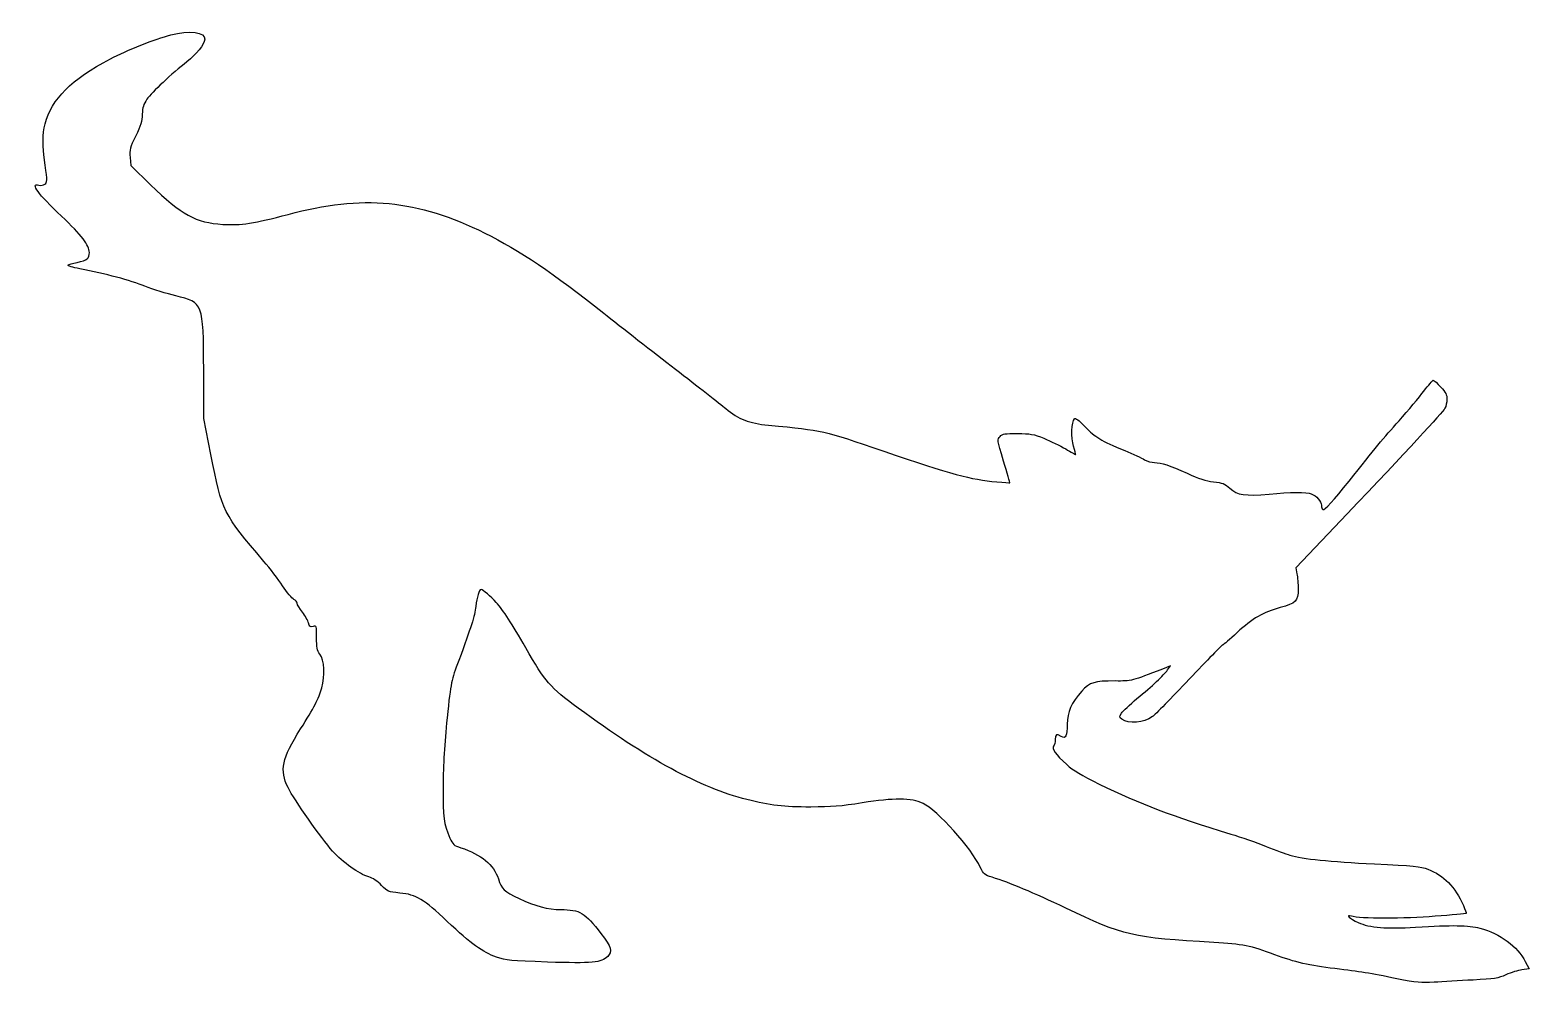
# Model space of a CAD drawing. Header units: centimetres. Extents: x -17.7 to 17.6, y -11.2 to 11.3.
import ezdxf

# ---------------------------------------------------------------- set-up
doc = ezdxf.new("R2010")
doc.units = ezdxf.units.CM
doc.header["$MEASUREMENT"] = 0
doc.layers.add('Layer 1', color=7, linetype='Continuous')

msp = doc.modelspace()

# ---------------------------------------------------------------- linework, layer by layer
at = {"layer": 'Layer 1'}
msp.add_open_spline([(-14.4145, 11.14778), (-14.77433, 11.05606), (-15.44814, 10.78442), (-15.83619, 10.58334), (-15.83619, 10.58334), (-16.76752, 10.08945), (-17.21908, 9.64142), (-17.3743, 9.04876), (-17.3743, 9.04876), (-17.44133, 8.7877), (-17.44133, 8.58662), (-17.3743, 8.07509), (-17.3743, 8.07509), (-17.32491, 7.69762), (-17.32491, 7.6694), (-17.38136, 7.62706), (-17.38136, 7.62706), (-17.41664, 7.60237), (-17.48014, 7.59178), (-17.526, 7.60237), (-17.526, 7.60237), (-17.73414, 7.65529), (-17.54364, 7.39423), (-16.99331, 6.87212), (-16.99331, 6.87212), (-16.51, 6.41704), (-16.33362, 6.18773), (-16.33362, 6.01487), (-16.33362, 6.01487), (-16.33362, 5.87023), (-16.37948, 5.83143), (-16.61937, 5.78204), (-16.61937, 5.78204), (-16.7252, 5.76087), (-16.82398, 5.73265), (-16.83809, 5.71501), (-16.83809, 5.71501), (-16.8522, 5.7009), (-16.7252, 5.66209), (-16.55587, 5.63034), (-16.55587, 5.63034), (-15.95262, 5.51392), (-15.36348, 5.35517), (-15.02129, 5.21759), (-15.02129, 5.21759), (-14.83079, 5.14351), (-14.50271, 5.0412), (-14.29457, 4.99181), (-14.29457, 4.99181), (-13.64546, 4.83659), (-13.64193, 4.826), (-13.63488, 3.24556), (-13.63488, 3.24556), (-13.63488, 3.24556), (-13.63135, 2.09903), (-13.63135, 2.09903), (-13.63135, 2.09903), (-13.63135, 2.09903), (-13.46554, 1.24531), (-13.46554, 1.24531), (-13.46554, 1.24531), (-13.20448, -0.09525), (-13.17626, -0.15522), (-12.21318, -1.27352), (-12.21318, -1.27352), (-12.07207, -1.43933), (-11.87451, -1.70038), (-11.77221, -1.85208), (-11.77221, -1.85208), (-11.6699, -2.0073), (-11.54996, -2.14841), (-11.50763, -2.16958), (-11.50763, -2.16958), (-11.4653, -2.18722), (-11.43002, -2.22955), (-11.43002, -2.2613), (-11.43002, -2.2613), (-11.43002, -2.29305), (-11.37358, -2.3883), (-11.30655, -2.47297), (-11.30655, -2.47297), (-11.23952, -2.55764), (-11.17602, -2.67405), (-11.16191, -2.72697), (-11.16191, -2.72697), (-11.14427, -2.81164), (-11.12663, -2.82575), (-11.05608, -2.80811), (-11.05608, -2.80811), (-10.97141, -2.78694), (-10.97141, -2.78694), (-10.97141, -3.06917), (-10.97141, -3.06917), (-10.97141, -3.30906), (-10.9573, -3.37256), (-10.8938, -3.46075), (-10.8938, -3.46075), (-10.78797, -3.60539), (-10.7668, -3.97228), (-10.84794, -4.2545), (-10.84794, -4.2545), (-10.92555, -4.52261), (-11.03138, -4.72369), (-11.34888, -5.22817), (-11.34888, -5.22817), (-11.78985, -5.92314), (-11.84982, -6.20184), (-11.64521, -6.61106), (-11.64521, -6.61106), (-11.49704, -6.90387), (-10.86204, -7.8105), (-10.59393, -8.11037), (-10.59393, -8.11037), (-10.34699, -8.38201), (-9.97657, -8.64659), (-9.74021, -8.71715), (-9.74021, -8.71715), (-9.64143, -8.74537), (-9.53207, -8.81946), (-9.43682, -8.91823), (-9.43682, -8.91823), (-9.29571, -9.0664), (-9.2816, -9.06992), (-9.00643, -9.09815), (-9.00643, -9.09815), (-8.61485, -9.13696), (-8.44199, -9.24279), (-7.88812, -9.76843), (-7.88812, -9.76843), (-7.32015, -10.30465), (-7.05909, -10.49515), (-6.72748, -10.60804), (-6.72748, -10.60804), (-6.49465, -10.68918), (-6.40292, -10.69976), (-5.52098, -10.72798), (-5.52098, -10.72798), (-4.46617, -10.76326), (-4.25098, -10.74209), (-4.10281, -10.59392), (-4.10281, -10.59392), (-3.98287, -10.4775), (-4.01109, -10.38225), (-4.26156, -10.05417), (-4.26156, -10.05417), (-4.63903, -9.56028), (-4.75898, -9.48973), (-5.21053, -9.48973), (-5.21053, -9.48973), (-5.50334, -9.48973), (-5.82436, -9.40506), (-6.19125, -9.22867), (-6.19125, -9.22867), (-6.55461, -9.05581), (-6.60047, -9.00995), (-6.68161, -8.763), (-6.68161, -8.763), (-6.79097, -8.43139), (-7.0873, -8.18444), (-7.57061, -8.02922), (-7.57061, -8.02922), (-7.73642, -7.9763), (-7.76111, -7.95161), (-7.82461, -7.80344), (-7.82461, -7.80344), (-7.9763, -7.44713), (-7.99042, -7.34483), (-7.98689, -6.5793), (-7.98689, -6.5793), (-7.98336, -6.05013), (-7.95514, -5.59152), (-7.89164, -4.96711), (-7.89164, -4.96711), (-7.79992, -4.09575), (-7.79639, -4.09222), (-7.61647, -3.60892), (-7.61647, -3.60892), (-7.32366, -2.82575), (-7.24253, -2.57175), (-7.21783, -2.33539), (-7.21783, -2.33539), (-7.19314, -2.11667), (-7.13669, -1.94028), (-7.09083, -1.94028), (-7.09083, -1.94028), (-7.0485, -1.94028), (-6.85447, -2.09903), (-6.73452, -2.24014), (-6.73452, -2.24014), (-6.55813, -2.44122), (-6.36763, -2.7305), (-6.03602, -3.31258), (-6.03602, -3.31258), (-5.57388, -4.12044), (-5.47158, -4.24039), (-4.79777, -4.7378), (-4.79777, -4.7378), (-3.16441, -5.94077), (-1.91558, -6.61811), (-0.81844, -6.89327), (-0.81844, -6.89327), (-0.27163, -7.03085), (0.04939, -7.06966), (0.68792, -7.06966), (0.68792, -7.06966), (1.18181, -7.06966), (1.397, -7.05202), (1.905, -6.97088), (1.905, -6.97088), (2.64936, -6.85094), (3.05858, -6.85446), (3.33728, -6.98499), (3.33728, -6.98499), (3.66889, -7.14021), (4.48381, -8.05038), (4.68842, -8.48782), (4.68842, -8.48782), (4.7625, -8.65363), (4.78367, -8.67126), (4.97064, -8.72771), (4.97064, -8.72771), (5.39045, -8.85824), (5.93725, -9.09107), (6.70278, -9.45443), (6.70278, -9.45443), (8.05392, -10.10354), (8.29734, -10.15646), (10.19528, -10.26582), (10.19528, -10.26582), (10.86556, -10.3011), (11.07722, -10.34343), (11.63814, -10.5551), (11.63814, -10.5551), (12.10733, -10.73149), (12.45658, -10.81263), (13.05278, -10.88318), (13.05278, -10.88318), (13.66309, -10.95374), (13.87122, -10.98901), (14.51681, -11.11954), (14.51681, -11.11954), (14.98248, -11.21479), (15.08831, -11.22185), (15.39875, -11.20421), (15.39875, -11.20421), (15.59278, -11.1901), (16.00553, -11.1654), (16.31597, -11.15129), (16.31597, -11.15129), (16.81691, -11.1266), (16.90511, -11.11248), (17.09208, -11.02782), (17.09208, -11.02782), (17.2085, -10.9749), (17.37783, -10.92199), (17.46955, -10.9114), (17.46955, -10.9114), (17.46955, -10.9114), (17.63536, -10.89023), (17.63536, -10.89023), (17.63536, -10.89023), (17.63536, -10.89023), (17.54717, -10.71384), (17.54717, -10.71384), (17.54717, -10.71384), (17.36373, -10.35753), (16.95803, -10.05767), (16.47473, -9.92715), (16.47473, -9.92715), (16.21015, -9.85659), (15.82562, -9.84954), (14.95779, -9.90598), (14.95779, -9.90598), (14.2734, -9.94831), (13.88182, -9.91656), (13.60312, -9.79309), (13.60312, -9.79309), (13.40556, -9.7049), (13.28562, -9.59553), (13.44437, -9.64492), (13.44437, -9.64492), (13.63487, -9.70842), (14.70379, -9.70842), (15.41993, -9.64845), (15.41993, -9.64845), (15.81504, -9.6167), (16.14312, -9.58495), (16.15018, -9.57789), (16.15018, -9.57789), (16.15724, -9.57083), (16.12901, -9.4897), (16.08668, -9.39445), (16.08668, -9.39445), (15.89265, -8.95348), (15.62101, -8.67831), (15.2506, -8.5372), (15.2506, -8.5372), (15.07421, -8.47017), (14.90841, -8.45253), (13.98766, -8.4102), (13.98766, -8.4102), (12.92933, -8.36081), (12.29433, -8.29378), (11.99447, -8.20559), (11.99447, -8.20559), (11.90628, -8.1809), (11.65228, -8.08565), (11.43003, -7.99745), (11.43003, -7.99745), (11.20778, -7.90926), (10.83384, -7.77873), (10.601, -7.70817), (10.601, -7.70817), (9.20753, -7.28131), (8.46317, -6.99909), (7.49303, -6.52636), (7.49303, -6.52636), (7.07675, -6.32175), (6.87567, -6.2018), (6.7275, -6.06775), (6.7275, -6.06775), (6.46292, -5.82786), (6.36414, -5.68675), (6.41706, -5.63383), (6.41706, -5.63383), (6.43823, -5.61266), (6.45587, -5.54211), (6.45587, -5.47861), (6.45587, -5.47861), (6.45587, -5.35161), (6.48762, -5.3375), (6.59698, -5.40453), (6.59698, -5.40453), (6.70281, -5.47156), (6.73809, -5.39395), (6.73809, -5.11172), (6.73809, -5.11172), (6.73809, -4.83655), (6.8404, -4.60725), (7.08028, -4.33914), (7.08028, -4.33914), (7.27431, -4.12395), (7.38014, -4.0922), (7.8705, -4.09572), (7.8705, -4.09572), (8.25503, -4.09925), (8.27267, -4.09572), (8.98881, -3.8135), (8.98881, -3.8135), (8.98881, -3.8135), (9.17931, -3.73589), (9.17931, -3.73589), (9.17931, -3.73589), (9.17931, -3.73589), (9.10875, -3.83467), (9.10875, -3.83467), (9.10875, -3.83467), (9.00997, -3.96873), (8.75597, -4.20861), (8.38556, -4.512), (8.38556, -4.512), (8.21623, -4.65311), (8.05042, -4.80833), (8.01867, -4.85772), (8.01867, -4.85772), (7.96223, -4.94239), (7.96223, -4.94944), (8.02573, -4.9953), (8.02573, -4.9953), (8.19154, -5.11524), (8.54079, -5.08702), (8.75245, -4.93533), (8.75245, -4.93533), (8.80889, -4.89652), (9.19695, -4.49789), (9.61676, -4.05339), (9.61676, -4.05339), (10.03657, -3.60889), (10.39287, -3.24553), (10.40698, -3.24553), (10.40698, -3.24553), (10.42462, -3.24553), (10.57984, -3.115), (10.74917, -2.95272), (10.74917, -2.95272), (11.109, -2.62111), (11.36653, -2.46941), (11.76517, -2.36358), (11.76517, -2.36358), (12.13559, -2.2648), (12.1885, -2.21189), (12.1885, -1.92966), (12.1885, -1.92966), (12.1885, -1.80972), (12.17439, -1.64744), (12.16028, -1.56983), (12.16028, -1.56983), (12.16028, -1.56983), (12.13206, -1.42872), (12.13206, -1.42872), (12.13206, -1.42872), (12.13206, -1.42872), (13.34209, -0.15519), (13.34209, -0.15519), (13.34209, -0.15519), (14.74262, 1.31589), (15.59281, 2.23312), (15.65278, 2.34248), (15.65278, 2.34248), (15.67747, 2.38129), (15.69511, 2.47654), (15.69864, 2.55062), (15.69864, 2.55062), (15.69864, 2.65645), (15.67042, 2.7129), (15.554, 2.8399), (15.554, 2.8399), (15.47286, 2.92809), (15.39525, 2.99865), (15.37761, 2.99865), (15.37761, 2.99865), (15.3635, 2.99865), (15.26119, 2.88223), (15.15536, 2.74465), (15.15536, 2.74465), (15.04953, 2.60354), (14.78494, 2.28957), (14.56975, 2.04615), (14.56975, 2.04615), (14.19228, 1.62282), (14.01236, 1.40762), (13.38794, 0.6174), (13.38794, 0.6174), (13.03163, 0.16937), (12.80586, -0.07404), (12.76705, -0.04935), (12.76705, -0.04935), (12.74941, -0.03877), (12.7353, 0.00357), (12.7353, 0.04943), (12.7353, 0.04943), (12.7353, 0.14115), (12.62241, 0.27168), (12.49894, 0.32107), (12.49894, 0.32107), (12.38605, 0.3634), (12.00505, 0.35988), (11.50058, 0.31401), (11.50058, 0.31401), (10.93614, 0.26462), (10.75622, 0.28932), (10.5763, 0.45159), (10.5763, 0.45159), (10.45283, 0.56095), (10.40344, 0.58212), (10.19177, 0.60328), (10.19177, 0.60328), (10.00833, 0.62445), (9.84958, 0.67384), (9.56735, 0.80436), (9.56735, 0.80436), (9.1546, 0.99486), (8.96763, 1.05836), (8.79477, 1.05836), (8.79477, 1.05836), (8.7348, 1.05836), (8.62896, 1.09011), (8.56546, 1.12539), (8.56546, 1.12539), (8.50196, 1.1642), (8.29029, 1.26297), (8.09627, 1.34058), (8.09627, 1.34058), (7.52477, 1.58047), (7.4013, 1.65455), (7.16846, 1.89444), (7.16846, 1.89444), (7.00265, 2.0673), (6.93563, 2.11669), (6.9074, 2.08847), (6.9074, 2.08847), (6.84037, 2.02144), (6.82979, 1.6475), (6.88976, 1.44289), (6.88976, 1.44289), (6.92151, 1.34058), (6.94268, 1.25239), (6.93915, 1.24886), (6.93915, 1.24886), (6.93562, 1.24533), (6.82979, 1.30178), (6.70279, 1.37939), (6.70279, 1.37939), (6.57579, 1.45347), (6.34648, 1.56636), (6.19126, 1.62986), (6.19126, 1.62986), (5.94432, 1.72864), (5.8667, 1.74275), (5.56684, 1.74275), (5.56684, 1.74275), (5.26698, 1.74628), (5.21406, 1.73569), (5.15409, 1.67572), (5.15409, 1.67572), (5.08353, 1.60516), (5.08353, 1.60516), (5.23876, 1.09364), (5.23876, 1.09364), (5.32343, 0.81495), (5.39045, 0.58211), (5.38693, 0.57858), (5.38693, 0.57858), (5.3834, 0.57858), (5.24582, 0.58916), (5.08001, 0.60327), (5.08001, 0.60327), (4.45207, 0.65971), (4.0252, 0.77613), (2.41301, 1.32646), (2.41301, 1.32646), (0.9384, 1.8274), (1.01954, 1.80977), (-0.30691, 1.94029), (-0.30691, 1.94029), (-0.77258, 1.98615), (-1.00541, 2.07435), (-1.31585, 2.33187), (-1.31585, 2.33187), (-1.45696, 2.44829), (-1.98966, 2.86456), (-2.50471, 3.2632), (-2.50471, 3.2632), (-3.01977, 3.65831), (-3.78177, 4.25451), (-4.19804, 4.58612), (-4.19804, 4.58612), (-5.37632, 5.52098), (-6.18771, 6.06779), (-7.00262, 6.47348), (-7.00262, 6.47348), (-8.59012, 7.2637), (-9.8954, 7.38717), (-11.64165, 6.91445), (-11.64165, 6.91445), (-12.44598, 6.69926), (-12.7529, 6.64987), (-13.18329, 6.67809), (-13.18329, 6.67809), (-13.82887, 6.72042), (-14.1499, 6.89681), (-14.88721, 7.60942), (-14.88721, 7.60942), (-14.88721, 7.60942), (-15.3564, 8.0645), (-15.3564, 8.0645), (-15.3564, 8.0645), (-15.3564, 8.0645), (-15.37404, 8.25853), (-15.37404, 8.25853), (-15.37404, 8.25853), (-15.38815, 8.43845), (-15.37404, 8.48784), (-15.23998, 8.763), (-15.23998, 8.763), (-15.12004, 9.00642), (-15.08829, 9.11225), (-15.08476, 9.27806), (-15.08476, 9.27806), (-15.08123, 9.44034), (-15.05654, 9.51089), (-14.9754, 9.63084), (-14.9754, 9.63084), (-14.86604, 9.78606), (-14.38273, 10.24115), (-14.02996, 10.51278), (-14.02996, 10.51278), (-13.80771, 10.68564), (-13.62074, 10.922), (-13.61015, 11.04547), (-13.61015, 11.04547), (-13.58898, 11.2148), (-13.97704, 11.26419), (-14.41448, 11.14778), (-14.41448, 11.14778), (-14.41448, 11.14778), (-14.4145, 11.14778), (-14.4145, 11.14778)], degree=3, knots=[0, 0, 0, 0, 0.00675676, 0.00675676, 0.00675676, 0.00675676, 0.01351351, 0.01351351, 0.01351351, 0.01351351, 0.02027027, 0.02027027, 0.02027027, 0.02027027, 0.02702703, 0.02702703, 0.02702703, 0.02702703, 0.03378378, 0.03378378, 0.03378378, 0.03378378, 0.04054054, 0.04054054, 0.04054054, 0.04054054, 0.0472973, 0.0472973, 0.0472973, 0.0472973, 0.05405405, 0.05405405, 0.05405405, 0.05405405, 0.06081081, 0.06081081, 0.06081081, 0.06081081, 0.06756757, 0.06756757, 0.06756757, 0.06756757, 0.07432432, 0.07432432, 0.07432432, 0.07432432, 0.08108108, 0.08108108, 0.08108108, 0.08108108, 0.08783784, 0.08783784, 0.08783784, 0.08783784, 0.09459459, 0.09459459, 0.09459459, 0.09459459, 0.10135135, 0.10135135, 0.10135135, 0.10135135, 0.10810811, 0.10810811, 0.10810811, 0.10810811, 0.11486486, 0.11486486, 0.11486486, 0.11486486, 0.12162162, 0.12162162, 0.12162162, 0.12162162, 0.12837838, 0.12837838, 0.12837838, 0.12837838, 0.13513514, 0.13513514, 0.13513514, 0.13513514, 0.14189189, 0.14189189, 0.14189189, 0.14189189, 0.14864865, 0.14864865, 0.14864865, 0.14864865, 0.15540541, 0.15540541, 0.15540541, 0.15540541, 0.16216216, 0.16216216, 0.16216216, 0.16216216, 0.16891892, 0.16891892, 0.16891892, 0.16891892, 0.17567568, 0.17567568, 0.17567568, 0.17567568, 0.18243243, 0.18243243, 0.18243243, 0.18243243, 0.18918919, 0.18918919, 0.18918919, 0.18918919, 0.19594595, 0.19594595, 0.19594595, 0.19594595, 0.2027027, 0.2027027, 0.2027027, 0.2027027, 0.20945946, 0.20945946, 0.20945946, 0.20945946, 0.21621622, 0.21621622, 0.21621622, 0.21621622, 0.22297297, 0.22297297, 0.22297297, 0.22297297, 0.22972973, 0.22972973, 0.22972973, 0.22972973, 0.23648649, 0.23648649, 0.23648649, 0.23648649, 0.24324324, 0.24324324, 0.24324324, 0.24324324, 0.25, 0.25, 0.25, 0.25, 0.25675676, 0.25675676, 0.25675676, 0.25675676, 0.26351351, 0.26351351, 0.26351351, 0.26351351, 0.27027027, 0.27027027, 0.27027027, 0.27027027, 0.27702703, 0.27702703, 0.27702703, 0.27702703, 0.28378378, 0.28378378, 0.28378378, 0.28378378, 0.29054054, 0.29054054, 0.29054054, 0.29054054, 0.2972973, 0.2972973, 0.2972973, 0.2972973, 0.30405405, 0.30405405, 0.30405405, 0.30405405, 0.31081081, 0.31081081, 0.31081081, 0.31081081, 0.31756757, 0.31756757, 0.31756757, 0.31756757, 0.32432432, 0.32432432, 0.32432432, 0.32432432, 0.33108108, 0.33108108, 0.33108108, 0.33108108, 0.33783784, 0.33783784, 0.33783784, 0.33783784, 0.34459459, 0.34459459, 0.34459459, 0.34459459, 0.35135135, 0.35135135, 0.35135135, 0.35135135, 0.35810811, 0.35810811, 0.35810811, 0.35810811, 0.36486486, 0.36486486, 0.36486486, 0.36486486, 0.37162162, 0.37162162, 0.37162162, 0.37162162, 0.37837838, 0.37837838, 0.37837838, 0.37837838, 0.38513514, 0.38513514, 0.38513514, 0.38513514, 0.39189189, 0.39189189, 0.39189189, 0.39189189, 0.39864865, 0.39864865, 0.39864865, 0.39864865, 0.40540541, 0.40540541, 0.40540541, 0.40540541, 0.41216216, 0.41216216, 0.41216216, 0.41216216, 0.41891892, 0.41891892, 0.41891892, 0.41891892, 0.42567568, 0.42567568, 0.42567568, 0.42567568, 0.43243243, 0.43243243, 0.43243243, 0.43243243, 0.43918919, 0.43918919, 0.43918919, 0.43918919, 0.44594595, 0.44594595, 0.44594595, 0.44594595, 0.4527027, 0.4527027, 0.4527027, 0.4527027, 0.45945946, 0.45945946, 0.45945946, 0.45945946, 0.46621622, 0.46621622, 0.46621622, 0.46621622, 0.47297297, 0.47297297, 0.47297297, 0.47297297, 0.47972973, 0.47972973, 0.47972973, 0.47972973, 0.48648649, 0.48648649, 0.48648649, 0.48648649, 0.49324324, 0.49324324, 0.49324324, 0.49324324, 0.5, 0.5, 0.5, 0.5, 0.50675676, 0.50675676, 0.50675676, 0.50675676, 0.51351351, 0.51351351, 0.51351351, 0.51351351, 0.52027027, 0.52027027, 0.52027027, 0.52027027, 0.52702703, 0.52702703, 0.52702703, 0.52702703, 0.53378378, 0.53378378, 0.53378378, 0.53378378, 0.54054054, 0.54054054, 0.54054054, 0.54054054, 0.5472973, 0.5472973, 0.5472973, 0.5472973, 0.55405405, 0.55405405, 0.55405405, 0.55405405, 0.56081081, 0.56081081, 0.56081081, 0.56081081, 0.56756757, 0.56756757, 0.56756757, 0.56756757, 0.57432432, 0.57432432, 0.57432432, 0.57432432, 0.58108108, 0.58108108, 0.58108108, 0.58108108, 0.58783784, 0.58783784, 0.58783784, 0.58783784, 0.59459459, 0.59459459, 0.59459459, 0.59459459, 0.60135135, 0.60135135, 0.60135135, 0.60135135, 0.60810811, 0.60810811, 0.60810811, 0.60810811, 0.61486486, 0.61486486, 0.61486486, 0.61486486, 0.62162162, 0.62162162, 0.62162162, 0.62162162, 0.62837838, 0.62837838, 0.62837838, 0.62837838, 0.63513514, 0.63513514, 0.63513514, 0.63513514, 0.64189189, 0.64189189, 0.64189189, 0.64189189, 0.64864865, 0.64864865, 0.64864865, 0.64864865, 0.65540541, 0.65540541, 0.65540541, 0.65540541, 0.66216216, 0.66216216, 0.66216216, 0.66216216, 0.66891892, 0.66891892, 0.66891892, 0.66891892, 0.67567568, 0.67567568, 0.67567568, 0.67567568, 0.68243243, 0.68243243, 0.68243243, 0.68243243, 0.68918919, 0.68918919, 0.68918919, 0.68918919, 0.69594595, 0.69594595, 0.69594595, 0.69594595, 0.7027027, 0.7027027, 0.7027027, 0.7027027, 0.70945946, 0.70945946, 0.70945946, 0.70945946, 0.71621622, 0.71621622, 0.71621622, 0.71621622, 0.72297297, 0.72297297, 0.72297297, 0.72297297, 0.72972973, 0.72972973, 0.72972973, 0.72972973, 0.73648649, 0.73648649, 0.73648649, 0.73648649, 0.74324324, 0.74324324, 0.74324324, 0.74324324, 0.75, 0.75, 0.75, 0.75, 0.75675676, 0.75675676, 0.75675676, 0.75675676, 0.76351351, 0.76351351, 0.76351351, 0.76351351, 0.77027027, 0.77027027, 0.77027027, 0.77027027, 0.77702703, 0.77702703, 0.77702703, 0.77702703, 0.78378378, 0.78378378, 0.78378378, 0.78378378, 0.79054054, 0.79054054, 0.79054054, 0.79054054, 0.7972973, 0.7972973, 0.7972973, 0.7972973, 0.80405405, 0.80405405, 0.80405405, 0.80405405, 0.81081081, 0.81081081, 0.81081081, 0.81081081, 0.81756757, 0.81756757, 0.81756757, 0.81756757, 0.82432432, 0.82432432, 0.82432432, 0.82432432, 0.83108108, 0.83108108, 0.83108108, 0.83108108, 0.83783784, 0.83783784, 0.83783784, 0.83783784, 0.84459459, 0.84459459, 0.84459459, 0.84459459, 0.85135135, 0.85135135, 0.85135135, 0.85135135, 0.85810811, 0.85810811, 0.85810811, 0.85810811, 0.86486486, 0.86486486, 0.86486486, 0.86486486, 0.87162162, 0.87162162, 0.87162162, 0.87162162, 0.87837838, 0.87837838, 0.87837838, 0.87837838, 0.88513514, 0.88513514, 0.88513514, 0.88513514, 0.89189189, 0.89189189, 0.89189189, 0.89189189, 0.89864865, 0.89864865, 0.89864865, 0.89864865, 0.90540541, 0.90540541, 0.90540541, 0.90540541, 0.91216216, 0.91216216, 0.91216216, 0.91216216, 0.91891892, 0.91891892, 0.91891892, 0.91891892, 0.92567568, 0.92567568, 0.92567568, 0.92567568, 0.93243243, 0.93243243, 0.93243243, 0.93243243, 0.93918919, 0.93918919, 0.93918919, 0.93918919, 0.94594595, 0.94594595, 0.94594595, 0.94594595, 0.9527027, 0.9527027, 0.9527027, 0.9527027, 0.95945946, 0.95945946, 0.95945946, 0.95945946, 0.96621622, 0.96621622, 0.96621622, 0.96621622, 0.97297297, 0.97297297, 0.97297297, 0.97297297, 0.97972973, 0.97972973, 0.97972973, 0.97972973, 0.98648649, 0.98648649, 0.98648649, 0.98648649, 1, 1, 1, 1], dxfattribs=at)

doc.saveas('drawing.dxf')
